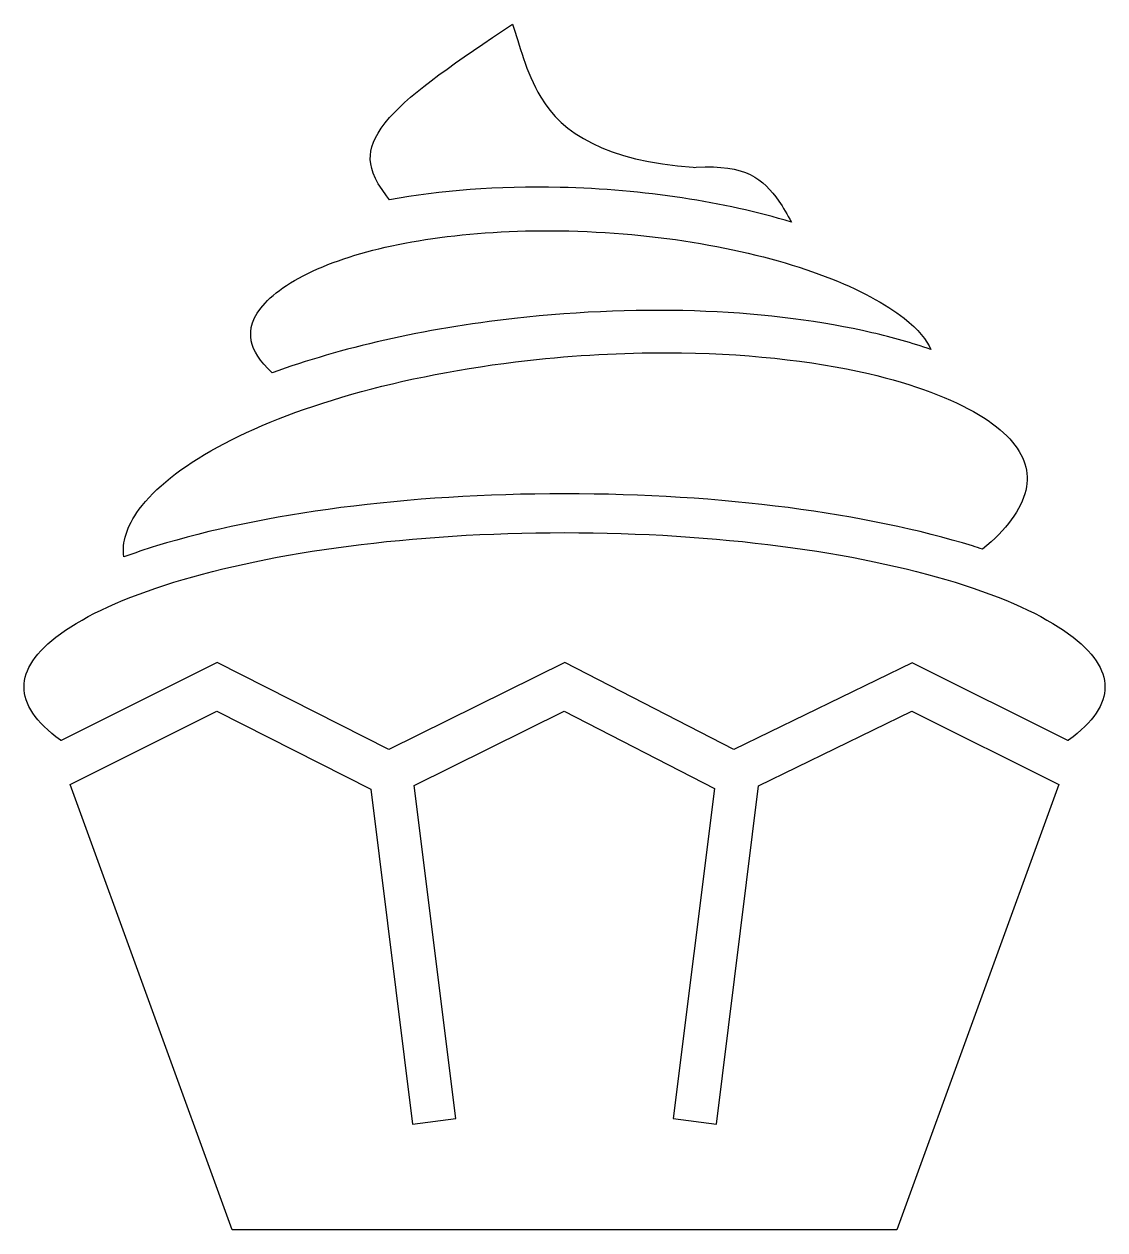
# Model space of a CAD drawing. Header units: centimetres. Extents: x -8.4 to 8.4, y -9.8 to 8.9.
import ezdxf

# ---------------------------------------------------------------- set-up
doc = ezdxf.new("R2010")
doc.units = ezdxf.units.CM
doc.header["$MEASUREMENT"] = 0
doc.layers.add('Layer 1', color=7, linetype='Continuous')

msp = doc.modelspace()

# ---------------------------------------------------------------- linework, layer by layer
at = {"layer": 'Layer 1'}
for points, knots in [([(-0.80735, 8.94678), (-1.65746, 8.37869), (-2.36714, 7.89469), (-2.71756, 7.49511), (-2.71756, 7.49511), (-2.91647, 7.26837), (-3.00371, 7.08102), (-3.0151, 6.90982), (-3.0151, 6.90982), (-3.02649, 6.73874), (-2.97074, 6.54574), (-2.7642, 6.27857), (-2.7642, 6.27857), (-2.7642, 6.27857), (-2.71663, 6.21709), (-2.71663, 6.21709), (-2.71663, 6.21709), (-1.93842, 6.36367), (-1.04016, 6.43396), (-0.06705, 6.41077), (-0.06705, 6.41077), (1.24184, 6.37957), (2.4815, 6.18462), (3.52343, 5.87195), (3.52343, 5.87195), (3.4603, 5.99099), (3.39764, 6.1021), (3.32929, 6.1985), (3.32929, 6.1985), (3.08193, 6.5474), (2.82412, 6.76735), (2.04325, 6.7229), (2.04325, 6.7229), (2.04325, 6.7229), (2.02158, 6.72163), (2.02158, 6.72163), (2.02158, 6.72163), (2.02158, 6.72163), (2.00007, 6.72319), (2.00007, 6.72319), (2.00007, 6.72319), (0.64074, 6.82047), (-0.03723, 7.25632), (-0.36808, 7.81079), (-0.36808, 7.81079), (-0.61249, 8.22058), (-0.68961, 8.62189), (-0.8073, 8.94671), (-0.8073, 8.94671), (-0.8073, 8.94671), (-0.80735, 8.94678), (-0.80735, 8.94678)], [0, 0, 0, 0, 0.07142857, 0.07142857, 0.07142857, 0.07142857, 0.14285714, 0.14285714, 0.14285714, 0.14285714, 0.21428571, 0.21428571, 0.21428571, 0.21428571, 0.28571429, 0.28571429, 0.28571429, 0.28571429, 0.35714286, 0.35714286, 0.35714286, 0.35714286, 0.42857143, 0.42857143, 0.42857143, 0.42857143, 0.5, 0.5, 0.5, 0.5, 0.57142857, 0.57142857, 0.57142857, 0.57142857, 0.64285714, 0.64285714, 0.64285714, 0.64285714, 0.71428571, 0.71428571, 0.71428571, 0.71428571, 0.78571429, 0.78571429, 0.78571429, 0.78571429, 0.85714286, 0.85714286, 0.85714286, 0.85714286, 1, 1, 1, 1]), ([(-0.21573, 5.73754), (-1.61781, 5.74319), (-2.8374, 5.53956), (-3.67363, 5.21213), (-3.67363, 5.21213), (-4.1196, 5.03747), (-4.45458, 4.82629), (-4.65108, 4.61351), (-4.65108, 4.61351), (-4.8475, 4.40069), (-4.90126, 4.20743), (-4.86542, 4.02653), (-4.86542, 4.02653), (-4.83535, 3.87473), (-4.73681, 3.7109), (-4.53912, 3.52979), (-4.53912, 3.52979), (-3.47923, 3.91761), (-2.19639, 4.21375), (-0.77546, 4.37399), (-0.77546, 4.37399), (1.28137, 4.60604), (3.23893, 4.50986), (4.77595, 4.15311), (4.77595, 4.15311), (5.09963, 4.07805), (5.40467, 3.99144), (5.68906, 3.89276), (5.68906, 3.89276), (5.62682, 4.04102), (5.49846, 4.2008), (5.27594, 4.37714), (5.27594, 4.37714), (4.99291, 4.60135), (4.5706, 4.83053), (4.05083, 5.02821), (4.05083, 5.02821), (3.01139, 5.42345), (1.58759, 5.69742), (0.06705, 5.7336), (0.06705, 5.7336), (-0.028, 5.73588), (-0.12228, 5.73723), (-0.21569, 5.73756), (-0.21569, 5.73756), (-0.21569, 5.73756), (-0.21573, 5.73754), (-0.21573, 5.73754)], [0, 0, 0, 0, 0.07692308, 0.07692308, 0.07692308, 0.07692308, 0.15384615, 0.15384615, 0.15384615, 0.15384615, 0.23076923, 0.23076923, 0.23076923, 0.23076923, 0.30769231, 0.30769231, 0.30769231, 0.30769231, 0.38461538, 0.38461538, 0.38461538, 0.38461538, 0.46153846, 0.46153846, 0.46153846, 0.46153846, 0.53846154, 0.53846154, 0.53846154, 0.53846154, 0.61538462, 0.61538462, 0.61538462, 0.61538462, 0.69230769, 0.69230769, 0.69230769, 0.69230769, 0.76923077, 0.76923077, 0.76923077, 0.76923077, 0.84615385, 0.84615385, 0.84615385, 0.84615385, 1, 1, 1, 1]), ([(1.60108, 3.84264), (0.90278, 3.84475), (0.17116, 3.80625), (-0.57394, 3.72221), (-0.57394, 3.72221), (-2.56064, 3.49817), (-4.26507, 2.99262), (-5.39028, 2.37684), (-5.39028, 2.37684), (-5.95289, 2.06901), (-6.3687, 1.73251), (-6.60556, 1.4101), (-6.60556, 1.4101), (-6.80354, 1.14065), (-6.87476, 0.89624), (-6.84583, 0.67073), (-6.84583, 0.67073), (-6.68306, 0.72964), (-6.51376, 0.78627), (-6.33741, 0.84058), (-6.33741, 0.84058), (-4.69016, 1.34744), (-2.4612, 1.65105), (0.00001, 1.65105), (0.00001, 1.65105), (2.46123, 1.65105), (4.69018, 1.34744), (6.33743, 0.84058), (6.33743, 0.84058), (6.39056, 0.82422), (6.44306, 0.8076), (6.49501, 0.79082), (6.49501, 0.79082), (6.67928, 0.9425), (6.82856, 1.0954), (6.9387, 1.24526), (6.9387, 1.24526), (7.17552, 1.56772), (7.23156, 1.8545), (7.1508, 2.11561), (7.1508, 2.11561), (7.07004, 2.37672), (6.84647, 2.63187), (6.43289, 2.88087), (6.43289, 2.88087), (6.01931, 3.12991), (5.43047, 3.35302), (4.7218, 3.51752), (4.7218, 3.51752), (3.83594, 3.72313), (2.76478, 3.83926), (1.60103, 3.84264), (1.60103, 3.84264), (1.60103, 3.84264), (1.60108, 3.84264), (1.60108, 3.84264)], [0, 0, 0, 0, 0.06666667, 0.06666667, 0.06666667, 0.06666667, 0.13333333, 0.13333333, 0.13333333, 0.13333333, 0.2, 0.2, 0.2, 0.2, 0.26666667, 0.26666667, 0.26666667, 0.26666667, 0.33333333, 0.33333333, 0.33333333, 0.33333333, 0.4, 0.4, 0.4, 0.4, 0.46666667, 0.46666667, 0.46666667, 0.46666667, 0.53333333, 0.53333333, 0.53333333, 0.53333333, 0.6, 0.6, 0.6, 0.6, 0.66666667, 0.66666667, 0.66666667, 0.66666667, 0.73333333, 0.73333333, 0.73333333, 0.73333333, 0.8, 0.8, 0.8, 0.8, 0.86666667, 0.86666667, 0.86666667, 0.86666667, 1, 1, 1, 1]), ([(0, 1.04775), (-2.38283, 1.04775), (-4.53938, 0.74722), (-6.06658, 0.27734), (-6.06658, 0.27734), (-6.83024, 0.04234), (-7.43468, -0.2361), (-7.82794, -0.52216), (-7.82794, -0.52216), (-8.22116, -0.80823), (-8.39383, -1.08274), (-8.39383, -1.34937), (-8.39383, -1.34937), (-8.39383, -1.616), (-8.22115, -1.89051), (-7.82794, -2.17658), (-7.82794, -2.17658), (-7.82499, -2.17869), (-7.82187, -2.1808), (-7.81896, -2.18291), (-7.81896, -2.18291), (-7.81896, -2.18291), (-5.39654, -0.97176), (-5.39654, -0.97176), (-5.39654, -0.97176), (-5.39654, -0.97176), (-2.73068, -2.32156), (-2.73068, -2.32156), (-2.73068, -2.32156), (-2.73068, -2.32156), (0.00294, -0.97168), (0.00294, -0.97168), (0.00294, -0.97168), (0.00294, -0.97168), (2.63253, -2.32156), (2.63253, -2.32156), (2.63253, -2.32156), (2.63253, -2.32156), (5.39938, -0.97315), (5.39938, -0.97315), (5.39938, -0.97315), (5.39938, -0.97315), (7.81898, -2.18295), (7.81898, -2.18295), (7.81898, -2.18295), (7.82185, -2.18084), (7.82501, -2.17873), (7.82792, -2.17662), (7.82792, -2.17662), (8.22114, -1.89051), (8.39381, -1.616), (8.39381, -1.34937), (8.39381, -1.34937), (8.39381, -1.08274), (8.22113, -0.80823), (7.82792, -0.52216), (7.82792, -0.52216), (7.43466, -0.23609), (6.83023, 0.04234), (6.06656, 0.27734), (6.06656, 0.27734), (4.53932, 0.74722), (2.38277, 1.04775), (-0.00002, 1.04775), (-0.00002, 1.04775), (-0.00002, 1.04775), (0, 1.04775), (0, 1.04775)], [0, 0, 0, 0, 0.05555556, 0.05555556, 0.05555556, 0.05555556, 0.11111111, 0.11111111, 0.11111111, 0.11111111, 0.16666667, 0.16666667, 0.16666667, 0.16666667, 0.22222222, 0.22222222, 0.22222222, 0.22222222, 0.27777778, 0.27777778, 0.27777778, 0.27777778, 0.33333333, 0.33333333, 0.33333333, 0.33333333, 0.38888889, 0.38888889, 0.38888889, 0.38888889, 0.44444444, 0.44444444, 0.44444444, 0.44444444, 0.5, 0.5, 0.5, 0.5, 0.55555556, 0.55555556, 0.55555556, 0.55555556, 0.61111111, 0.61111111, 0.61111111, 0.61111111, 0.66666667, 0.66666667, 0.66666667, 0.66666667, 0.72222222, 0.72222222, 0.72222222, 0.72222222, 0.77777778, 0.77777778, 0.77777778, 0.77777778, 0.83333333, 0.83333333, 0.83333333, 0.83333333, 0.88888889, 0.88888889, 0.88888889, 0.88888889, 1, 1, 1, 1]), ([(5.3956, -1.72564), (5.3956, -1.72564), (3.01543, -2.88555), (3.01543, -2.88555), (3.01543, -2.88555), (3.01543, -2.88555), (2.35879, -8.13842), (2.35879, -8.13842), (2.35879, -8.13842), (2.35879, -8.13842), (1.68937, -8.05408), (1.68937, -8.05408), (1.68937, -8.05408), (1.68937, -8.05408), (2.33053, -2.92498), (2.33053, -2.92498), (2.33053, -2.92498), (2.33053, -2.92498), (-0.00296, -1.72707), (-0.00296, -1.72707), (-0.00296, -1.72707), (-0.00296, -1.72707), (-2.3362, -2.87935), (-2.3362, -2.87935), (-2.3362, -2.87935), (-2.3362, -2.87935), (-1.68933, -8.05408), (-1.68933, -8.05408), (-1.68933, -8.05408), (-1.68933, -8.05408), (-2.35875, -8.13842), (-2.35875, -8.13842), (-2.35875, -8.13842), (-2.35875, -8.13842), (-3.00898, -2.93692), (-3.00898, -2.93692), (-3.00898, -2.93692), (-3.00898, -2.93692), (-5.39847, -1.72699), (-5.39847, -1.72699), (-5.39847, -1.72699), (-5.39847, -1.72699), (-7.67647, -2.86603), (-7.67647, -2.86603), (-7.67647, -2.86603), (-7.67647, -2.86603), (-5.16115, -9.78297), (-5.16115, -9.78297), (-5.16115, -9.78297), (-5.16115, -9.78297), (5.16115, -9.78297), (5.16115, -9.78297), (5.16115, -9.78297), (5.16115, -9.78297), (7.67647, -2.86603), (7.67647, -2.86603), (7.67647, -2.86603), (7.67647, -2.86603), (5.3956, -1.7256), (5.3956, -1.7256), (5.3956, -1.7256), (5.3956, -1.7256), (5.3956, -1.72564), (5.3956, -1.72564)], [0, 0, 0, 0, 0.05882353, 0.05882353, 0.05882353, 0.05882353, 0.11764706, 0.11764706, 0.11764706, 0.11764706, 0.17647059, 0.17647059, 0.17647059, 0.17647059, 0.23529412, 0.23529412, 0.23529412, 0.23529412, 0.29411765, 0.29411765, 0.29411765, 0.29411765, 0.35294118, 0.35294118, 0.35294118, 0.35294118, 0.41176471, 0.41176471, 0.41176471, 0.41176471, 0.47058824, 0.47058824, 0.47058824, 0.47058824, 0.52941176, 0.52941176, 0.52941176, 0.52941176, 0.58823529, 0.58823529, 0.58823529, 0.58823529, 0.64705882, 0.64705882, 0.64705882, 0.64705882, 0.70588235, 0.70588235, 0.70588235, 0.70588235, 0.76470588, 0.76470588, 0.76470588, 0.76470588, 0.82352941, 0.82352941, 0.82352941, 0.82352941, 0.88235294, 0.88235294, 0.88235294, 0.88235294, 1, 1, 1, 1])]:
    msp.add_open_spline(points, degree=3, knots=knots, dxfattribs=at)

doc.saveas('drawing.dxf')
